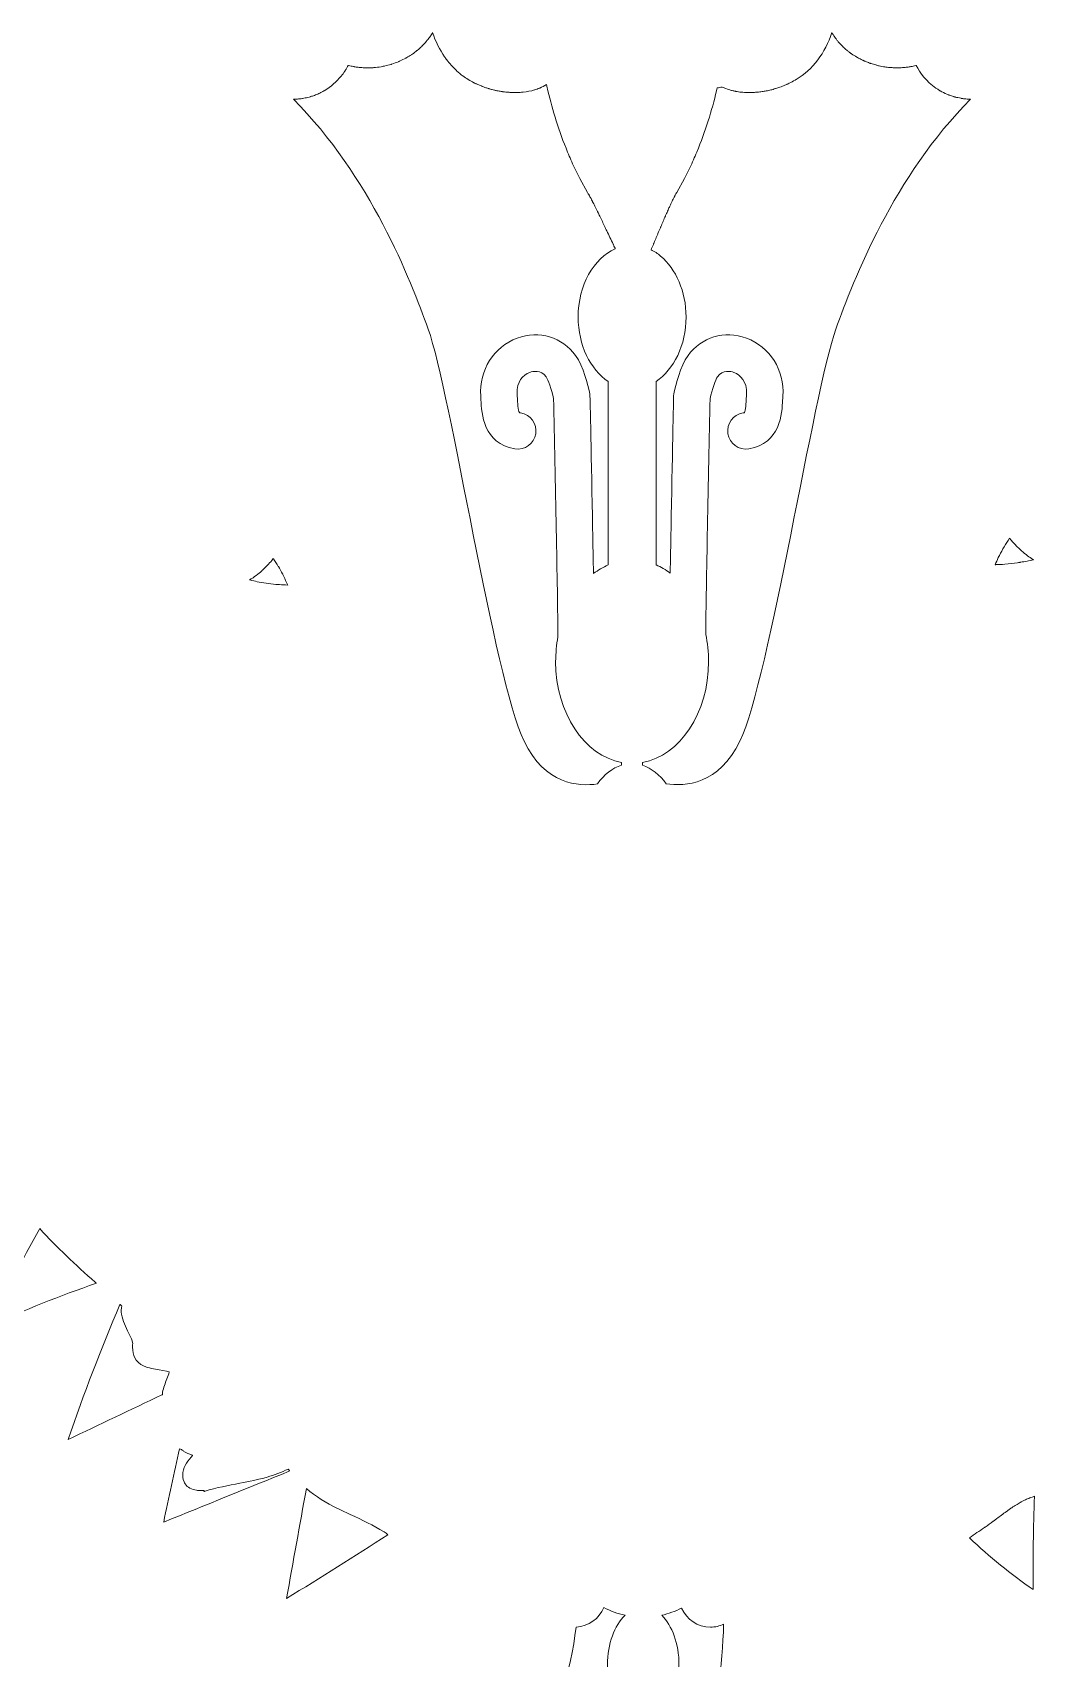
# Model space of a CAD drawing. Header units: millimetres. Extents: x -416 to 1516, y -417 to 43.
# Drawn here: x 890.6 to 958.4, y -198.3 to -88.3 of the extents above; entities that cross this region are included whole.
import ezdxf

# ---------------------------------------------------------------- set-up
doc = ezdxf.new("R2010")
doc.units = ezdxf.units.MM
doc.header["$MEASUREMENT"] = 0
doc.layers.add('Layer 2', color=7, linetype='Continuous')

msp = doc.modelspace()

# ---------------------------------------------------------------- linework, layer by layer
at = {"layer": 'Layer 2', "lineweight": 0}
for points, knots in [([(911.75, -90.87), (911.82, -90.75), (911.89, -90.64), (911.95, -90.53), (911.95, -90.53), (911.96, -90.53), (911.96, -90.53), (911.96, -90.53), (911.97, -90.53), (911.97, -90.53), (912.09, -90.56), (912.2, -90.58), (912.31, -90.61), (912.33, -90.61), (912.34, -90.61), (912.36, -90.61), (912.36, -90.62), (912.36, -90.62), (912.37, -90.62), (912.38, -90.62), (912.4, -90.62), (912.42, -90.62), (912.42, -90.62), (912.42, -90.62), (912.42, -90.63), (912.42, -90.63), (912.43, -90.63), (912.43, -90.63), (912.51, -90.64), (912.6, -90.65), (912.68, -90.66), (912.71, -90.67), (912.73, -90.67), (912.76, -90.67), (912.77, -90.67), (912.78, -90.67), (912.79, -90.67), (912.79, -90.67), (912.79, -90.67), (912.79, -90.67), (912.91, -90.69), (913.02, -90.69), (913.13, -90.7), (913.14, -90.7), (913.14, -90.7), (913.14, -90.7), (913.15, -90.7), (913.15, -90.7), (913.15, -90.7), (913.17, -90.7), (913.19, -90.7), (913.21, -90.7), (913.29, -90.7), (913.36, -90.7), (913.44, -90.69), (913.52, -90.69), (913.61, -90.69), (913.69, -90.68), (913.69, -90.68), (913.69, -90.68), (913.69, -90.68), (913.69, -90.68), (913.69, -90.68), (913.69, -90.68), (913.73, -90.68), (913.76, -90.67), (913.8, -90.67), (913.8, -90.67), (913.8, -90.67), (913.8, -90.67), (913.8, -90.67), (913.8, -90.67), (913.8, -90.67), (913.97, -90.65), (914.14, -90.63), (914.31, -90.59), (914.31, -90.59), (914.31, -90.59), (914.31, -90.59), (914.31, -90.59), (914.31, -90.59), (914.31, -90.59), (914.34, -90.59), (914.36, -90.58), (914.39, -90.58), (914.4, -90.57), (914.4, -90.57), (914.4, -90.57), (914.4, -90.57), (914.4, -90.57), (914.4, -90.57), (914.55, -90.54), (914.7, -90.5), (914.84, -90.46), (914.84, -90.46), (914.84, -90.46), (914.84, -90.46), (914.84, -90.46), (914.85, -90.46), (914.85, -90.46), (914.87, -90.45), (914.88, -90.45), (914.9, -90.44), (914.9, -90.44), (914.9, -90.44), (914.9, -90.44), (914.9, -90.44), (914.91, -90.44), (914.91, -90.44), (915.06, -90.39), (915.2, -90.34), (915.34, -90.28), (915.34, -90.28), (915.35, -90.28), (915.35, -90.27), (915.35, -90.27), (915.35, -90.27), (915.35, -90.27), (915.38, -90.26), (915.41, -90.25), (915.44, -90.24), (915.44, -90.23), (915.44, -90.23), (915.45, -90.23), (915.45, -90.23), (915.45, -90.23), (915.45, -90.23), (915.59, -90.17), (915.72, -90.11), (915.84, -90.04), (915.84, -90.04), (915.84, -90.04), (915.84, -90.04), (915.85, -90.04), (915.85, -90.04), (915.85, -90.03), (915.86, -90.03), (915.87, -90.02), (915.89, -90.01), (915.89, -90.01), (915.9, -90.01), (915.91, -90), (915.91, -90), (915.91, -90), (915.91, -90), (916.02, -89.94), (916.12, -89.87), (916.22, -89.81), (916.22, -89.81), (916.23, -89.81), (916.23, -89.81), (916.23, -89.8), (916.24, -89.8), (916.24, -89.8), (916.26, -89.79), (916.28, -89.77), (916.29, -89.76), (916.3, -89.76), (916.3, -89.76), (916.3, -89.76), (916.3, -89.76), (916.3, -89.76), (916.3, -89.76), (916.41, -89.68), (916.51, -89.61), (916.6, -89.53), (916.6, -89.53), (916.61, -89.53), (916.61, -89.53), (916.61, -89.53), (916.61, -89.52), (916.62, -89.52), (916.63, -89.51), (916.65, -89.49), (916.67, -89.48), (916.67, -89.48), (916.67, -89.47), (916.68, -89.47), (916.68, -89.47), (916.68, -89.47), (916.68, -89.47), (916.69, -89.46), (916.69, -89.46), (916.7, -89.45), (916.78, -89.38), (916.85, -89.32), (916.92, -89.25), (916.92, -89.25), (916.93, -89.24), (916.94, -89.23), (916.94, -89.23), (916.94, -89.23), (916.94, -89.23), (916.94, -89.23), (916.94, -89.23), (916.94, -89.23), (917.02, -89.15), (917.09, -89.08), (917.15, -89), (917.15, -89), (917.16, -89), (917.16, -89), (917.16, -88.99), (917.16, -88.99), (917.16, -88.99), (917.16, -88.99), (917.16, -88.99), (917.16, -88.99), (917.17, -88.98), (917.18, -88.97), (917.19, -88.96), (917.19, -88.96), (917.19, -88.96), (917.19, -88.96), (917.19, -88.96), (917.2, -88.95), (917.2, -88.95), (917.2, -88.94), (917.21, -88.94), (917.21, -88.93), (917.25, -88.88), (917.29, -88.83), (917.33, -88.79), (917.33, -88.78), (917.34, -88.78), (917.34, -88.77), (917.34, -88.77), (917.35, -88.77), (917.35, -88.76), (917.35, -88.76), (917.35, -88.76), (917.35, -88.76), (917.36, -88.75), (917.37, -88.74), (917.37, -88.73), (917.37, -88.73), (917.37, -88.73), (917.37, -88.73), (917.38, -88.73), (917.38, -88.73), (917.38, -88.73), (917.38, -88.73), (917.38, -88.73), (917.38, -88.73), (917.38, -88.72), (917.38, -88.72), (917.39, -88.71), (917.39, -88.71), (917.39, -88.71), (917.39, -88.71), (917.43, -88.66), (917.46, -88.61), (917.49, -88.57), (917.5, -88.55), (917.51, -88.54), (917.52, -88.52), (917.52, -88.52), (917.53, -88.52), (917.53, -88.52), (917.53, -88.51), (917.53, -88.51), (917.53, -88.51), (917.53, -88.51), (917.53, -88.51), (917.53, -88.51), (917.57, -88.46), (917.59, -88.42), (917.62, -88.37), (917.63, -88.35), (917.65, -88.33), (917.66, -88.31), (917.85, -88.91), (918.13, -89.46), (918.47, -89.96), (918.49, -89.99), (918.51, -90.02), (918.53, -90.05), (918.59, -90.12), (918.64, -90.2), (918.7, -90.27), (918.74, -90.32), (918.78, -90.36), (918.82, -90.41), (918.87, -90.47), (918.92, -90.53), (918.97, -90.59), (919.06, -90.68), (919.15, -90.77), (919.24, -90.86), (919.28, -90.9), (919.32, -90.93), (919.36, -90.97), (919.44, -91.03), (919.52, -91.1), (919.59, -91.16), (919.63, -91.19), (919.67, -91.22), (919.7, -91.24), (919.82, -91.33), (919.94, -91.41), (920.06, -91.48), (920.06, -91.49), (920.07, -91.49), (920.07, -91.49), (920.2, -91.56), (920.32, -91.63), (920.45, -91.7), (920.47, -91.7), (920.48, -91.71), (920.5, -91.72), (920.51, -91.72), (920.51, -91.73), (920.52, -91.73), (920.54, -91.74), (920.56, -91.75), (920.58, -91.76), (920.58, -91.76), (920.58, -91.76), (920.58, -91.76), (920.58, -91.76), (920.59, -91.76), (920.6, -91.77), (920.68, -91.8), (920.76, -91.84), (920.84, -91.87), (920.88, -91.89), (920.91, -91.91), (920.95, -91.92), (920.95, -91.92), (920.95, -91.92), (920.96, -91.92), (920.97, -91.93), (920.98, -91.93), (920.99, -91.94), (920.99, -91.94), (921, -91.94), (921.01, -91.94), (921.01, -91.94), (921.01, -91.94), (921.01, -91.94), (921.01, -91.94), (921.01, -91.95), (921.02, -91.95), (921.08, -91.97), (921.14, -91.99), (921.2, -92.02), (921.27, -92.04), (921.35, -92.07), (921.42, -92.09), (921.43, -92.09), (921.45, -92.1), (921.47, -92.1), (921.48, -92.11), (921.49, -92.11), (921.5, -92.11), (921.51, -92.11), (921.51, -92.11), (921.51, -92.12), (921.56, -92.13), (921.6, -92.14), (921.64, -92.15), (921.66, -92.16), (921.67, -92.16), (921.68, -92.16), (921.73, -92.18), (921.78, -92.19), (921.84, -92.2), (921.86, -92.21), (921.88, -92.21), (921.9, -92.22), (921.91, -92.22), (921.93, -92.22), (921.94, -92.22), (921.96, -92.23), (921.97, -92.23), (921.99, -92.24), (922.03, -92.24), (922.06, -92.25), (922.09, -92.26), (922.18, -92.27), (922.27, -92.29), (922.35, -92.3), (922.37, -92.3), (922.38, -92.3), (922.39, -92.31), (922.42, -92.31), (922.45, -92.31), (922.48, -92.32), (922.5, -92.32), (922.51, -92.32), (922.53, -92.32), (922.62, -92.34), (922.72, -92.34), (922.81, -92.35), (922.81, -92.35), (922.81, -92.35), (922.81, -92.35), (922.81, -92.35), (922.81, -92.35), (922.81, -92.35), (922.82, -92.35), (922.83, -92.35), (922.84, -92.35), (922.87, -92.35), (922.9, -92.36), (922.94, -92.36), (922.94, -92.36), (922.95, -92.36), (922.95, -92.36), (922.95, -92.36), (922.95, -92.36), (922.95, -92.36), (922.97, -92.36), (922.99, -92.36), (923.02, -92.36), (923.13, -92.36), (923.24, -92.37), (923.35, -92.36), (923.35, -92.36), (923.36, -92.36), (923.36, -92.36), (923.36, -92.36), (923.36, -92.36), (923.36, -92.36), (923.36, -92.36), (923.36, -92.36), (923.36, -92.36), (923.36, -92.36), (923.36, -92.36), (923.36, -92.36), (923.36, -92.36), (923.36, -92.36), (923.36, -92.36), (923.5, -92.36), (923.64, -92.35), (923.78, -92.34), (924.05, -92.31), (924.3, -92.26), (924.54, -92.19), (924.55, -92.19), (924.56, -92.18), (924.57, -92.18), (924.67, -92.15), (924.77, -92.11), (924.87, -92.07), (924.88, -92.07), (924.89, -92.07), (924.9, -92.06), (925.06, -91.99), (925.22, -91.92), (925.36, -91.83), (925.39, -91.97), (925.41, -92.1), (925.45, -92.24), (925.77, -93.58), (926.2, -94.98), (926.79, -96.39), (926.93, -96.75), (927.08, -97.1), (927.25, -97.45), (927.25, -97.45), (927.61, -98.18), (927.61, -98.18), (927.61, -98.18), (928.14, -99.13), (928.14, -99.13), (928.17, -99.18), (928.2, -99.23), (928.24, -99.29), (928.25, -99.31), (928.26, -99.33), (928.27, -99.34), (928.29, -99.39), (928.31, -99.43), (928.34, -99.47), (928.35, -99.5), (928.36, -99.52), (928.37, -99.54), (928.4, -99.59), (928.42, -99.63), (928.44, -99.68), (928.46, -99.7), (928.47, -99.73), (928.48, -99.75), (928.51, -99.8), (928.53, -99.85), (928.56, -99.9), (928.57, -99.93), (928.59, -99.95), (928.6, -99.98), (928.63, -100.03), (928.65, -100.09), (928.68, -100.14), (928.69, -100.17), (928.71, -100.19), (928.72, -100.22), (928.75, -100.28), (928.78, -100.34), (928.81, -100.41), (928.82, -100.43), (928.83, -100.45), (928.84, -100.47), (928.88, -100.55), (928.92, -100.64), (928.96, -100.72), (928.96, -100.73), (928.97, -100.73), (928.97, -100.73), (929.08, -100.96), (929.19, -101.2), (929.31, -101.45), (929.33, -101.48), (929.34, -101.52), (929.36, -101.56), (929.39, -101.61), (929.41, -101.67), (929.44, -101.72), (929.58, -102.02), (929.72, -102.33), (929.87, -102.63), (929.87, -102.64), (929.87, -102.64), (929.88, -102.65), (929.88, -102.65), (929.88, -102.66), (929.88, -102.66), (929.9, -102.69), (929.91, -102.72), (929.92, -102.75), (929.95, -102.8), (929.97, -102.85), (930, -102.9), (930, -102.91), (930, -102.92), (930.01, -102.93), (930.01, -102.93), (930.01, -102.93), (930.01, -102.93), (928.55, -103.57), (927.5, -105.39), (927.5, -107.55), (927.5, -109.45), (928.33, -111.1), (929.53, -111.9), (929.53, -111.9), (929.53, -124.31), (929.53, -124.31), (929.18, -124.46), (928.85, -124.66), (928.54, -124.9), (928.52, -123.98), (928.5, -122.96), (928.48, -121.84), (928.4, -117.35), (928.3, -112.87), (928.3, -112.87), (928.3, -112.87), (928.29, -112.75), (928.29, -112.75), (928.29, -112.75), (928.27, -112.63), (928.27, -112.63), (928.18, -112.22), (927.85, -110.85), (927.33, -110.15), (926.42, -108.9), (924.87, -108.44), (923.38, -108.98), (921.79, -109.56), (920.8, -111.13), (920.91, -112.9), (920.92, -112.98), (920.92, -113.06), (920.93, -113.15), (920.97, -114.04), (921.08, -116.12), (923.22, -116.46), (923.89, -116.57), (924.52, -116.11), (924.63, -115.44), (924.74, -114.77), (924.28, -114.14), (923.61, -114.03), (923.56, -114.02), (923.54, -114.02), (923.53, -114.01), (923.43, -113.87), (923.41, -113.32), (923.39, -113.02), (923.38, -112.92), (923.38, -112.83), (923.37, -112.73), (923.32, -111.92), (923.78, -111.46), (924.23, -111.29), (924.44, -111.22), (924.97, -111.09), (925.34, -111.6), (925.47, -111.78), (925.69, -112.44), (925.84, -113.05), (925.96, -118.4), (926.11, -125.93), (926.13, -129.18), (926.04, -129.72), (925.98, -130.27), (925.98, -130.85), (925.98, -134.33), (927.92, -137.21), (930.44, -137.67), (930.44, -137.67), (930.44, -137.85), (930.44, -137.85), (929.82, -138.04), (929.26, -138.49), (928.8, -139.12), (927.53, -139.31), (925.25, -139.17), (923.84, -136.22), (921.81, -131.96), (918.88, -112.61), (917.36, -108.36), (916.18, -105.05), (913.41, -97.96), (908.24, -92.82), (908.33, -92.82), (908.42, -92.82), (908.51, -92.81), (908.56, -92.8), (908.62, -92.8), (908.67, -92.79), (908.67, -92.79), (908.67, -92.79), (908.67, -92.79), (908.73, -92.79), (908.79, -92.78), (908.84, -92.77), (908.84, -92.77), (908.84, -92.77), (908.85, -92.77), (908.85, -92.77), (908.85, -92.77), (908.85, -92.77), (908.85, -92.77), (908.85, -92.77), (908.85, -92.77), (908.85, -92.77), (908.86, -92.76), (908.86, -92.76), (908.98, -92.74), (909.09, -92.72), (909.21, -92.7), (909.21, -92.7), (909.21, -92.7), (909.21, -92.7), (909.27, -92.68), (909.33, -92.66), (909.39, -92.65), (909.39, -92.65), (909.39, -92.65), (909.39, -92.65), (909.39, -92.65), (909.39, -92.65), (909.39, -92.65), (909.39, -92.65), (909.4, -92.65), (909.4, -92.64), (909.42, -92.64), (909.44, -92.63), (909.47, -92.62), (909.55, -92.59), (909.64, -92.57), (909.73, -92.53), (909.73, -92.53), (909.73, -92.53), (909.73, -92.53), (909.78, -92.51), (909.83, -92.49), (909.89, -92.47), (909.89, -92.47), (909.89, -92.47), (909.89, -92.47), (909.89, -92.47), (909.89, -92.47), (909.89, -92.47), (909.89, -92.47), (909.89, -92.47), (909.89, -92.47), (909.98, -92.43), (910.07, -92.38), (910.15, -92.34), (910.2, -92.31), (910.26, -92.29), (910.31, -92.26), (910.31, -92.26), (910.31, -92.26), (910.32, -92.25), (910.32, -92.25), (910.33, -92.25), (910.33, -92.25), (910.81, -91.96), (911.17, -91.62), (911.46, -91.27), (911.46, -91.27), (911.46, -91.27), (911.47, -91.26), (911.56, -91.15), (911.64, -91.03), (911.72, -90.91), (911.73, -90.9), (911.74, -90.88), (911.75, -90.87)], [0, 0, 0, 0, 1, 1, 1, 2, 2, 2, 3, 3, 3, 4, 4, 4, 5, 5, 5, 6, 6, 6, 7, 7, 7, 8, 8, 8, 9, 9, 9, 10, 10, 10, 11, 11, 11, 12, 12, 12, 13, 13, 13, 14, 14, 14, 15, 15, 15, 16, 16, 16, 17, 17, 17, 18, 18, 18, 19, 19, 19, 20, 20, 20, 21, 21, 21, 22, 22, 22, 23, 23, 23, 24, 24, 24, 25, 25, 25, 26, 26, 26, 27, 27, 27, 28, 28, 28, 29, 29, 29, 30, 30, 30, 31, 31, 31, 32, 32, 32, 33, 33, 33, 34, 34, 34, 35, 35, 35, 36, 36, 36, 37, 37, 37, 38, 38, 38, 39, 39, 39, 40, 40, 40, 41, 41, 41, 42, 42, 42, 43, 43, 43, 44, 44, 44, 45, 45, 45, 46, 46, 46, 47, 47, 47, 48, 48, 48, 49, 49, 49, 50, 50, 50, 51, 51, 51, 52, 52, 52, 53, 53, 53, 54, 54, 54, 55, 55, 55, 56, 56, 56, 57, 57, 57, 58, 58, 58, 59, 59, 59, 60, 60, 60, 61, 61, 61, 62, 62, 62, 63, 63, 63, 64, 64, 64, 65, 65, 65, 66, 66, 66, 67, 67, 67, 68, 68, 68, 69, 69, 69, 70, 70, 70, 71, 71, 71, 72, 72, 72, 73, 73, 73, 74, 74, 74, 75, 75, 75, 76, 76, 76, 77, 77, 77, 78, 78, 78, 79, 79, 79, 80, 80, 80, 81, 81, 81, 82, 82, 82, 83, 83, 83, 84, 84, 84, 85, 85, 85, 86, 86, 86, 87, 87, 87, 88, 88, 88, 89, 89, 89, 90, 90, 90, 91, 91, 91, 92, 92, 92, 93, 93, 93, 94, 94, 94, 95, 95, 95, 96, 96, 96, 97, 97, 97, 98, 98, 98, 99, 99, 99, 100, 100, 100, 101, 101, 101, 102, 102, 102, 103, 103, 103, 104, 104, 104, 105, 105, 105, 106, 106, 106, 107, 107, 107, 108, 108, 108, 109, 109, 109, 110, 110, 110, 111, 111, 111, 112, 112, 112, 113, 113, 113, 114, 114, 114, 115, 115, 115, 116, 116, 116, 117, 117, 117, 118, 118, 118, 119, 119, 119, 120, 120, 120, 121, 121, 121, 122, 122, 122, 123, 123, 123, 124, 124, 124, 125, 125, 125, 126, 126, 126, 127, 127, 127, 128, 128, 128, 129, 129, 129, 130, 130, 130, 131, 131, 131, 132, 132, 132, 133, 133, 133, 134, 134, 134, 135, 135, 135, 136, 136, 136, 137, 137, 137, 138, 138, 138, 139, 139, 139, 140, 140, 140, 141, 141, 141, 142, 142, 142, 143, 143, 143, 144, 144, 144, 145, 145, 145, 146, 146, 146, 147, 147, 147, 148, 148, 148, 149, 149, 149, 150, 150, 150, 151, 151, 151, 152, 152, 152, 153, 153, 153, 154, 154, 154, 155, 155, 155, 156, 156, 156, 157, 157, 157, 158, 158, 158, 159, 159, 159, 160, 160, 160, 161, 161, 161, 162, 162, 162, 163, 163, 163, 164, 164, 164, 165, 165, 165, 166, 166, 166, 167, 167, 167, 168, 168, 168, 169, 169, 169, 170, 170, 170, 171, 171, 171, 172, 172, 172, 173, 173, 173, 174, 174, 174, 175, 175, 175, 176, 176, 176, 177, 177, 177, 178, 178, 178, 179, 179, 179, 180, 180, 180, 181, 181, 181, 182, 182, 182, 183, 183, 183, 184, 184, 184, 185, 185, 185, 186, 186, 186, 187, 187, 187, 188, 188, 188, 189, 189, 189, 190, 190, 190, 191, 191, 191, 192, 192, 192, 193, 193, 193, 194, 194, 194, 195, 195, 195, 196, 196, 196, 197, 197, 197, 198, 198, 198, 199, 199, 199, 200, 200, 200, 201, 201, 201, 202, 202, 202, 203, 203, 203, 204, 204, 204, 205, 205, 205, 206, 206, 206, 207, 207, 207, 208, 208, 208, 209, 209, 209, 210, 210, 210, 211, 211, 211, 212, 212, 212, 213, 213, 213, 214, 214, 214, 215, 215, 215, 216, 216, 216, 217, 217, 217, 218, 218, 218, 219, 219, 219, 220, 220, 220, 221, 221, 221, 222, 222, 222, 223, 223, 223, 224, 224, 224, 225, 225, 225, 226, 226, 226, 227, 227, 227, 228, 228, 228, 229, 229, 229, 230, 230, 230, 231, 231, 231, 232, 232, 232, 233, 233, 233, 234, 234, 234, 235, 235, 235, 236, 236, 236, 237, 237, 237, 237]), ([(937.41, -92.06), (937.46, -92.08), (937.52, -92.11), (937.59, -92.13), (937.64, -92.15), (937.69, -92.17), (937.75, -92.18), (937.82, -92.21), (937.9, -92.23), (937.98, -92.25), (938.01, -92.25), (938.04, -92.26), (938.07, -92.27), (938.08, -92.27), (938.1, -92.27), (938.11, -92.28), (938.11, -92.28), (938.12, -92.28), (938.12, -92.28), (938.13, -92.28), (938.13, -92.28), (938.14, -92.28), (938.15, -92.28), (938.16, -92.29), (938.18, -92.29), (938.29, -92.31), (938.4, -92.33), (938.52, -92.34), (938.52, -92.34), (938.53, -92.34), (938.53, -92.34), (938.67, -92.35), (938.81, -92.36), (938.95, -92.36), (938.95, -92.36), (938.95, -92.36), (938.95, -92.36), (938.95, -92.36), (938.95, -92.36), (938.95, -92.36), (938.95, -92.36), (938.95, -92.36), (938.95, -92.36), (939.09, -92.37), (939.22, -92.37), (939.36, -92.36), (939.36, -92.36), (939.36, -92.36), (939.36, -92.36), (939.36, -92.36), (939.36, -92.36), (939.36, -92.36), (939.4, -92.36), (939.44, -92.35), (939.49, -92.35), (939.49, -92.35), (939.49, -92.35), (939.49, -92.35), (939.49, -92.35), (939.5, -92.35), (939.5, -92.35), (939.59, -92.34), (939.68, -92.34), (939.78, -92.32), (939.78, -92.32), (939.78, -92.32), (939.78, -92.32), (939.78, -92.32), (939.78, -92.32), (939.78, -92.32), (939.84, -92.32), (939.89, -92.31), (939.94, -92.3), (939.94, -92.3), (939.94, -92.3), (939.95, -92.3), (939.95, -92.3), (939.95, -92.3), (939.95, -92.3), (940.04, -92.29), (940.13, -92.27), (940.22, -92.26), (940.22, -92.26), (940.22, -92.26), (940.22, -92.26), (940.22, -92.26), (940.22, -92.26), (940.22, -92.26), (940.28, -92.25), (940.34, -92.23), (940.39, -92.22), (940.4, -92.22), (940.4, -92.22), (940.4, -92.22), (940.4, -92.22), (940.4, -92.22), (940.4, -92.22), (940.49, -92.2), (940.58, -92.18), (940.67, -92.15), (940.67, -92.15), (940.67, -92.15), (940.68, -92.15), (940.68, -92.15), (940.68, -92.15), (940.68, -92.15), (940.74, -92.13), (940.79, -92.12), (940.85, -92.1), (940.85, -92.1), (940.85, -92.1), (940.85, -92.1), (940.85, -92.1), (940.86, -92.1), (940.86, -92.1), (940.95, -92.07), (941.04, -92.04), (941.13, -92.01), (941.14, -92), (941.14, -92), (941.15, -92), (941.15, -92), (941.15, -92), (941.15, -92), (941.2, -91.98), (941.26, -91.96), (941.31, -91.94), (941.31, -91.94), (941.31, -91.94), (941.31, -91.94), (941.32, -91.94), (941.32, -91.94), (941.32, -91.94), (941.42, -91.9), (941.52, -91.85), (941.62, -91.81), (941.62, -91.81), (941.63, -91.8), (941.64, -91.8), (941.64, -91.8), (941.65, -91.8), (941.65, -91.79), (941.69, -91.77), (941.73, -91.76), (941.78, -91.74), (941.78, -91.74), (941.78, -91.74), (941.78, -91.74), (941.78, -91.74), (941.78, -91.73), (941.78, -91.73), (941.91, -91.67), (942.04, -91.6), (942.17, -91.53), (942.19, -91.51), (942.22, -91.5), (942.25, -91.48), (943.35, -90.82), (944.22, -89.68), (944.65, -88.31), (944.65, -88.31), (944.65, -88.31), (944.65, -88.31), (944.69, -88.37), (944.72, -88.43), (944.77, -88.49), (944.78, -88.52), (944.8, -88.54), (944.81, -88.56), (944.84, -88.61), (944.87, -88.65), (944.91, -88.69), (944.93, -88.72), (944.95, -88.75), (944.97, -88.78), (945.01, -88.83), (945.05, -88.88), (945.09, -88.93), (945.17, -89.02), (945.26, -89.12), (945.37, -89.23), (945.37, -89.24), (945.39, -89.25), (945.4, -89.26), (945.41, -89.27), (945.42, -89.28), (945.43, -89.29), (945.5, -89.36), (945.57, -89.43), (945.66, -89.5), (945.7, -89.53), (945.75, -89.57), (945.8, -89.6), (945.82, -89.62), (945.84, -89.63), (945.86, -89.65), (945.87, -89.66), (945.88, -89.67), (945.89, -89.68), (945.91, -89.69), (945.93, -89.7), (945.95, -89.72), (945.96, -89.72), (945.96, -89.73), (945.97, -89.73), (945.98, -89.74), (945.99, -89.75), (946, -89.76), (946.06, -89.79), (946.11, -89.83), (946.17, -89.86), (946.17, -89.86), (946.17, -89.86), (946.17, -89.86), (946.22, -89.89), (946.27, -89.93), (946.33, -89.96), (946.34, -89.97), (946.35, -89.97), (946.36, -89.98), (946.37, -89.98), (946.38, -89.99), (946.4, -90), (946.44, -90.02), (946.48, -90.04), (946.52, -90.06), (946.52, -90.06), (946.52, -90.06), (946.52, -90.06), (946.59, -90.1), (946.67, -90.14), (946.75, -90.18), (946.77, -90.19), (946.78, -90.19), (946.8, -90.2), (946.81, -90.21), (946.82, -90.21), (946.84, -90.22), (946.86, -90.23), (946.89, -90.24), (946.92, -90.25), (946.92, -90.25), (946.92, -90.25), (946.92, -90.25), (947.02, -90.29), (947.11, -90.33), (947.21, -90.37), (947.24, -90.38), (947.26, -90.39), (947.28, -90.39), (947.29, -90.4), (947.31, -90.4), (947.32, -90.41), (947.42, -90.44), (947.52, -90.47), (947.63, -90.5), (947.63, -90.5), (947.63, -90.5), (947.63, -90.5), (947.66, -90.51), (947.68, -90.52), (947.71, -90.52), (947.74, -90.53), (947.78, -90.54), (947.81, -90.55), (947.82, -90.55), (947.83, -90.55), (947.84, -90.56), (947.85, -90.56), (947.86, -90.56), (947.86, -90.56), (947.86, -90.56), (947.86, -90.56), (947.86, -90.56), (947.99, -90.59), (948.11, -90.61), (948.23, -90.63), (948.29, -90.64), (948.34, -90.65), (948.39, -90.65), (948.39, -90.65), (948.39, -90.65), (948.39, -90.65), (948.51, -90.67), (948.62, -90.68), (948.74, -90.68), (948.78, -90.69), (948.82, -90.69), (948.87, -90.69), (948.96, -90.7), (949.06, -90.7), (949.17, -90.7), (949.17, -90.7), (949.17, -90.7), (949.17, -90.7), (949.17, -90.7), (949.17, -90.7), (949.17, -90.7), (949.17, -90.7), (949.17, -90.7), (949.17, -90.7), (949.17, -90.7), (949.17, -90.7), (949.17, -90.7), (949.17, -90.7), (949.17, -90.7), (949.17, -90.7), (949.29, -90.69), (949.4, -90.69), (949.52, -90.67), (949.52, -90.67), (949.52, -90.67), (949.52, -90.67), (949.52, -90.67), (949.52, -90.67), (949.52, -90.67), (949.55, -90.67), (949.59, -90.67), (949.62, -90.66), (949.62, -90.66), (949.62, -90.66), (949.62, -90.66), (949.62, -90.66), (949.62, -90.66), (949.62, -90.66), (949.71, -90.65), (949.8, -90.64), (949.88, -90.63), (949.89, -90.63), (949.89, -90.63), (949.89, -90.62), (949.89, -90.62), (949.89, -90.62), (949.89, -90.62), (949.93, -90.62), (949.96, -90.61), (949.99, -90.61), (949.99, -90.61), (949.99, -90.61), (949.99, -90.61), (950, -90.61), (950, -90.61), (950, -90.61), (950.11, -90.59), (950.22, -90.56), (950.34, -90.53), (950.34, -90.53), (950.34, -90.53), (950.34, -90.53), (950.35, -90.53), (950.35, -90.53), (950.36, -90.53), (950.63, -91.05), (951.04, -91.61), (951.69, -92.06), (951.71, -92.08), (951.74, -92.09), (951.77, -92.11), (951.83, -92.16), (951.9, -92.2), (951.97, -92.25), (951.98, -92.25), (951.98, -92.25), (951.98, -92.25), (952.12, -92.34), (952.27, -92.41), (952.43, -92.48), (952.46, -92.49), (952.49, -92.5), (952.52, -92.51), (952.52, -92.51), (952.52, -92.51), (952.52, -92.51), (952.54, -92.52), (952.55, -92.52), (952.57, -92.53), (952.58, -92.53), (952.6, -92.54), (952.62, -92.55), (952.66, -92.56), (952.7, -92.57), (952.74, -92.59), (952.79, -92.61), (952.84, -92.63), (952.89, -92.64), (952.9, -92.64), (952.9, -92.64), (952.9, -92.64), (952.91, -92.65), (952.92, -92.65), (952.92, -92.65), (952.92, -92.65), (952.92, -92.65), (952.92, -92.65), (952.94, -92.65), (952.95, -92.66), (952.96, -92.66), (952.97, -92.66), (952.99, -92.67), (953, -92.67), (953, -92.67), (953, -92.67), (953, -92.67), (953.03, -92.68), (953.06, -92.69), (953.09, -92.69), (953.12, -92.7), (953.15, -92.7), (953.18, -92.71), (953.25, -92.73), (953.32, -92.74), (953.39, -92.75), (953.4, -92.75), (953.4, -92.76), (953.41, -92.76), (953.42, -92.76), (953.43, -92.76), (953.45, -92.76), (953.47, -92.77), (953.49, -92.77), (953.51, -92.77), (953.51, -92.77), (953.51, -92.77), (953.51, -92.77), (953.55, -92.78), (953.59, -92.79), (953.63, -92.79), (953.69, -92.8), (953.74, -92.8), (953.8, -92.81), (953.8, -92.81), (953.8, -92.81), (953.8, -92.81), (953.8, -92.81), (953.8, -92.81), (953.8, -92.81), (953.88, -92.82), (953.96, -92.82), (954.04, -92.82), (948.88, -97.96), (946.11, -105.05), (944.93, -108.36), (943.41, -112.61), (940.47, -131.96), (938.44, -136.22), (937.03, -139.19), (934.72, -139.31), (933.46, -139.11), (933.01, -138.5), (932.46, -138.06), (931.86, -137.86), (931.86, -137.86), (931.86, -137.67), (931.86, -137.67), (934.38, -137.21), (936.32, -134.33), (936.32, -130.85), (936.32, -130.21), (936.25, -129.59), (936.13, -129.01), (936.16, -125.67), (936.31, -118.31), (936.42, -113.05), (936.56, -112.45), (936.79, -111.78), (936.92, -111.6), (937.29, -111.09), (937.82, -111.22), (938.03, -111.29), (938.48, -111.46), (938.94, -111.92), (938.89, -112.73), (938.88, -112.83), (938.88, -112.92), (938.87, -113.02), (938.85, -113.32), (938.83, -113.89), (938.74, -114.01), (938.74, -114.01), (938.72, -114.02), (938.65, -114.03), (937.98, -114.14), (937.52, -114.77), (937.63, -115.44), (937.74, -116.11), (938.37, -116.57), (939.04, -116.46), (941.18, -116.12), (941.29, -114.04), (941.33, -113.15), (941.34, -113.06), (941.34, -112.98), (941.35, -112.9), (941.46, -111.13), (940.47, -109.56), (938.88, -108.98), (937.39, -108.44), (935.84, -108.9), (934.93, -110.15), (934.41, -110.85), (934.08, -112.22), (933.99, -112.63), (933.99, -112.63), (933.97, -112.75), (933.97, -112.75), (933.97, -112.75), (933.96, -112.87), (933.96, -112.87), (933.96, -112.87), (933.86, -117.35), (933.78, -121.84), (933.76, -122.95), (933.74, -123.96), (933.72, -124.87), (933.42, -124.64), (933.1, -124.45), (932.77, -124.31), (932.77, -124.31), (932.77, -111.9), (932.77, -111.9), (933.97, -111.1), (934.8, -109.45), (934.8, -107.55), (934.8, -105.81), (934.11, -104.29), (933.08, -103.43), (932.88, -103.26), (932.66, -103.11), (932.43, -103), (932.48, -102.88), (932.54, -102.76), (932.59, -102.64), (932.6, -102.61), (932.61, -102.59), (932.61, -102.57), (932.63, -102.53), (932.65, -102.49), (932.67, -102.44), (932.72, -102.32), (932.77, -102.2), (932.82, -102.07), (932.85, -102.01), (932.88, -101.95), (932.9, -101.89), (932.95, -101.76), (933.01, -101.63), (933.06, -101.51), (933.07, -101.49), (933.08, -101.47), (933.09, -101.45), (933.14, -101.33), (933.19, -101.21), (933.24, -101.09), (933.24, -101.08), (933.25, -101.07), (933.25, -101.06), (933.3, -100.95), (933.35, -100.83), (933.4, -100.72), (933.41, -100.69), (933.42, -100.66), (933.44, -100.63), (933.49, -100.52), (933.53, -100.41), (933.58, -100.31), (933.58, -100.31), (933.58, -100.3), (933.58, -100.3), (933.62, -100.21), (933.66, -100.13), (933.7, -100.04), (933.71, -100.02), (933.72, -99.99), (933.74, -99.97), (933.76, -99.91), (933.79, -99.86), (933.81, -99.8), (933.83, -99.77), (933.84, -99.74), (933.86, -99.71), (933.88, -99.67), (933.9, -99.62), (933.92, -99.58), (933.94, -99.55), (933.95, -99.52), (933.97, -99.49), (933.99, -99.45), (934.01, -99.41), (934.03, -99.38), (934.04, -99.35), (934.06, -99.32), (934.07, -99.3), (934.1, -99.25), (934.13, -99.2), (934.15, -99.15), (934.16, -99.15), (934.16, -99.14), (934.17, -99.13), (934.17, -99.13), (934.7, -98.18), (934.7, -98.18), (934.7, -98.18), (935.06, -97.45), (935.06, -97.45), (935.22, -97.1), (935.38, -96.75), (935.52, -96.39), (936.11, -94.98), (936.54, -93.58), (936.86, -92.24), (936.88, -92.17), (936.89, -92.11), (936.9, -92.05), (937.02, -92.03), (937.13, -92.01), (937.24, -91.99), (937.24, -91.99), (937.24, -91.99), (937.24, -91.99), (937.3, -92.02), (937.35, -92.04), (937.41, -92.06)], [0, 0, 0, 0, 1, 1, 1, 2, 2, 2, 3, 3, 3, 4, 4, 4, 5, 5, 5, 6, 6, 6, 7, 7, 7, 8, 8, 8, 9, 9, 9, 10, 10, 10, 11, 11, 11, 12, 12, 12, 13, 13, 13, 14, 14, 14, 15, 15, 15, 16, 16, 16, 17, 17, 17, 18, 18, 18, 19, 19, 19, 20, 20, 20, 21, 21, 21, 22, 22, 22, 23, 23, 23, 24, 24, 24, 25, 25, 25, 26, 26, 26, 27, 27, 27, 28, 28, 28, 29, 29, 29, 30, 30, 30, 31, 31, 31, 32, 32, 32, 33, 33, 33, 34, 34, 34, 35, 35, 35, 36, 36, 36, 37, 37, 37, 38, 38, 38, 39, 39, 39, 40, 40, 40, 41, 41, 41, 42, 42, 42, 43, 43, 43, 44, 44, 44, 45, 45, 45, 46, 46, 46, 47, 47, 47, 48, 48, 48, 49, 49, 49, 50, 50, 50, 51, 51, 51, 52, 52, 52, 53, 53, 53, 54, 54, 54, 55, 55, 55, 56, 56, 56, 57, 57, 57, 58, 58, 58, 59, 59, 59, 60, 60, 60, 61, 61, 61, 62, 62, 62, 63, 63, 63, 64, 64, 64, 65, 65, 65, 66, 66, 66, 67, 67, 67, 68, 68, 68, 69, 69, 69, 70, 70, 70, 71, 71, 71, 72, 72, 72, 73, 73, 73, 74, 74, 74, 75, 75, 75, 76, 76, 76, 77, 77, 77, 78, 78, 78, 79, 79, 79, 80, 80, 80, 81, 81, 81, 82, 82, 82, 83, 83, 83, 84, 84, 84, 85, 85, 85, 86, 86, 86, 87, 87, 87, 88, 88, 88, 89, 89, 89, 90, 90, 90, 91, 91, 91, 92, 92, 92, 93, 93, 93, 94, 94, 94, 95, 95, 95, 96, 96, 96, 97, 97, 97, 98, 98, 98, 99, 99, 99, 100, 100, 100, 101, 101, 101, 102, 102, 102, 103, 103, 103, 104, 104, 104, 105, 105, 105, 106, 106, 106, 107, 107, 107, 108, 108, 108, 109, 109, 109, 110, 110, 110, 111, 111, 111, 112, 112, 112, 113, 113, 113, 114, 114, 114, 115, 115, 115, 116, 116, 116, 117, 117, 117, 118, 118, 118, 119, 119, 119, 120, 120, 120, 121, 121, 121, 122, 122, 122, 123, 123, 123, 124, 124, 124, 125, 125, 125, 126, 126, 126, 127, 127, 127, 128, 128, 128, 129, 129, 129, 130, 130, 130, 131, 131, 131, 132, 132, 132, 133, 133, 133, 134, 134, 134, 135, 135, 135, 136, 136, 136, 137, 137, 137, 138, 138, 138, 139, 139, 139, 140, 140, 140, 141, 141, 141, 142, 142, 142, 143, 143, 143, 144, 144, 144, 145, 145, 145, 146, 146, 146, 147, 147, 147, 148, 148, 148, 149, 149, 149, 150, 150, 150, 151, 151, 151, 152, 152, 152, 153, 153, 153, 154, 154, 154, 155, 155, 155, 156, 156, 156, 157, 157, 157, 158, 158, 158, 159, 159, 159, 160, 160, 160, 161, 161, 161, 162, 162, 162, 163, 163, 163, 164, 164, 164, 165, 165, 165, 166, 166, 166, 167, 167, 167, 168, 168, 168, 169, 169, 169, 170, 170, 170, 171, 171, 171, 172, 172, 172, 173, 173, 173, 174, 174, 174, 175, 175, 175, 176, 176, 176, 177, 177, 177, 178, 178, 178, 179, 179, 179, 180, 180, 180, 181, 181, 181, 182, 182, 182, 183, 183, 183, 184, 184, 184, 185, 185, 185, 186, 186, 186, 187, 187, 187, 188, 188, 188, 189, 189, 189, 190, 190, 190, 191, 191, 191, 192, 192, 192, 193, 193, 193, 194, 194, 194, 195, 195, 195, 196, 196, 196, 197, 197, 197, 198, 198, 198, 199, 199, 199, 200, 200, 200, 201, 201, 201, 202, 202, 202, 203, 203, 203, 204, 204, 204, 205, 205, 205, 206, 206, 206, 207, 207, 207, 207]), ([(958.29, -123.96), (958, -124.03), (957.72, -124.08), (957.43, -124.13), (957.41, -124.13), (957.39, -124.13), (957.36, -124.14), (957.31, -124.15), (957.27, -124.15), (957.22, -124.16), (956.93, -124.2), (956.65, -124.24), (956.36, -124.26), (956.15, -124.28), (955.94, -124.29), (955.74, -124.29), (955.72, -124.29), (955.71, -124.3), (955.7, -124.3), (955.77, -124.13), (955.84, -123.98), (955.91, -123.82), (956.01, -123.62), (956.12, -123.42), (956.23, -123.23), (956.26, -123.18), (956.29, -123.13), (956.32, -123.08), (956.43, -122.89), (956.55, -122.7), (956.68, -122.51), (956.68, -122.51), (956.68, -122.51), (956.68, -122.51), (956.81, -122.68), (956.95, -122.83), (957.09, -122.98), (957.1, -122.99), (957.1, -122.99), (957.11, -123), (957.35, -123.25), (957.61, -123.48), (957.9, -123.69), (958.01, -123.78), (958.13, -123.86), (958.25, -123.94), (958.26, -123.94), (958.27, -123.95), (958.29, -123.96)], [0, 0, 0, 0, 1, 1, 1, 2, 2, 2, 3, 3, 3, 4, 4, 4, 5, 5, 5, 6, 6, 6, 7, 7, 7, 8, 8, 8, 9, 9, 9, 10, 10, 10, 11, 11, 11, 12, 12, 12, 13, 13, 13, 14, 14, 14, 15, 15, 15, 16, 16, 16, 16]), ([(905.28, -125.33), (905.44, -125.23), (905.59, -125.13), (905.73, -125.02), (905.86, -124.92), (905.99, -124.82), (906.11, -124.71), (906.11, -124.71), (906.11, -124.71), (906.11, -124.71), (906.11, -124.7), (906.11, -124.7), (906.11, -124.7), (906.14, -124.68), (906.16, -124.66), (906.19, -124.63), (906.19, -124.63), (906.19, -124.63), (906.19, -124.63), (906.19, -124.63), (906.2, -124.63), (906.2, -124.62), (906.29, -124.54), (906.38, -124.45), (906.47, -124.36), (906.47, -124.35), (906.47, -124.35), (906.48, -124.35), (906.48, -124.35), (906.48, -124.35), (906.48, -124.35), (906.5, -124.32), (906.53, -124.3), (906.55, -124.27), (906.55, -124.27), (906.55, -124.27), (906.55, -124.27), (906.55, -124.27), (906.55, -124.27), (906.55, -124.27), (906.55, -124.27), (906.56, -124.27), (906.56, -124.27), (906.66, -124.15), (906.76, -124.04), (906.85, -123.91), (906.86, -123.9), (906.87, -123.89), (906.88, -123.88), (906.88, -123.89), (906.88, -123.89), (906.89, -123.89), (907, -124.06), (907.11, -124.23), (907.22, -124.41), (907.22, -124.41), (907.22, -124.41), (907.23, -124.42), (907.33, -124.58), (907.42, -124.75), (907.51, -124.92), (907.52, -124.93), (907.52, -124.94), (907.53, -124.95), (907.62, -125.13), (907.7, -125.31), (907.78, -125.49), (907.81, -125.55), (907.84, -125.61), (907.86, -125.67), (907.67, -125.66), (907.49, -125.65), (907.3, -125.64), (907.27, -125.64), (907.24, -125.64), (907.21, -125.64), (906.78, -125.6), (906.35, -125.55), (905.92, -125.47), (905.76, -125.44), (905.6, -125.4), (905.44, -125.37), (905.39, -125.35), (905.33, -125.35), (905.28, -125.33)], [0, 0, 0, 0, 1, 1, 1, 2, 2, 2, 3, 3, 3, 4, 4, 4, 5, 5, 5, 6, 6, 6, 7, 7, 7, 8, 8, 8, 9, 9, 9, 10, 10, 10, 11, 11, 11, 12, 12, 12, 13, 13, 13, 14, 14, 14, 15, 15, 15, 16, 16, 16, 17, 17, 17, 18, 18, 18, 19, 19, 19, 20, 20, 20, 21, 21, 21, 22, 22, 22, 23, 23, 23, 24, 24, 24, 25, 25, 25, 26, 26, 26, 27, 27, 27, 28, 28, 28, 28]), ([(891.09, -169.19), (892.24, -170.47), (893.51, -171.65), (894.84, -172.82), (894.87, -172.85), (894.9, -172.87), (894.92, -172.89), (892.47, -173.74), (890.06, -174.7), (887.7, -175.77), (888.76, -173.54), (889.89, -171.35), (891.09, -169.19)], [0, 0, 0, 0, 1, 1, 1, 2, 2, 2, 3, 3, 3, 4, 4, 4, 4]), ([(896.51, -174.32), (896.51, -174.32), (896.51, -174.32), (896.51, -174.32), (896.53, -174.33), (896.54, -174.34), (896.56, -174.35), (896.59, -174.38), (896.62, -174.4), (896.64, -174.42), (896.61, -174.61), (896.58, -174.8), (896.62, -174.99), (896.7, -175.44), (896.9, -175.85), (897.09, -176.25), (897.18, -176.44), (897.27, -176.59), (897.34, -176.79), (897.4, -176.99), (897.36, -176.93), (897.37, -177.21), (897.37, -177.75), (897.5, -178.2), (898.16, -178.51), (898.21, -178.53), (898.36, -178.58), (898.52, -178.62), (898.69, -178.66), (898.88, -178.7), (899.02, -178.72), (899.13, -178.73), (899.67, -178.85), (899.85, -178.89), (899.81, -179.06), (899.75, -179.2), (899.68, -179.36), (899.57, -179.65), (899.47, -179.95), (899.39, -180.26), (899.39, -180.28), (899.38, -180.3), (899.38, -180.32), (899.38, -180.32), (899.38, -180.43), (899.38, -180.43), (899.37, -180.44), (899.36, -180.44), (899.35, -180.44), (897.24, -181.45), (895.12, -182.45), (893.01, -183.46), (894.07, -180.37), (895.24, -177.32), (896.51, -174.32)], [0, 0, 0, 0, 1, 1, 1, 2, 2, 2, 3, 3, 3, 4, 4, 4, 5, 5, 5, 6, 6, 6, 7, 7, 7, 8, 8, 8, 9, 9, 9, 10, 10, 10, 11, 11, 11, 12, 12, 12, 13, 13, 13, 14, 14, 14, 15, 15, 15, 16, 16, 16, 17, 17, 17, 18, 18, 18, 18]), ([(900.85, -186.32), (900.87, -186.37), (900.9, -186.41), (900.92, -186.45), (901.1, -186.73), (901.36, -186.82), (901.69, -186.89), (901.74, -186.9), (901.79, -186.9), (901.84, -186.9), (901.86, -186.9), (901.89, -186.91), (901.91, -186.91), (901.92, -186.91), (901.93, -186.91), (901.95, -186.91), (901.97, -186.91), (901.99, -186.91), (902.02, -186.91), (902.08, -186.91), (902.15, -186.91), (902.21, -186.91), (902.21, -186.91), (902.21, -186.91), (902.21, -186.91), (902.21, -186.91), (902.21, -186.91), (902.21, -186.91), (902.2, -186.94), (902.2, -186.96), (902.19, -186.98), (902.19, -186.98), (902.19, -186.98), (902.19, -186.98), (902.19, -186.98), (902.19, -186.98), (902.19, -186.98), (902.19, -186.98), (902.19, -186.98), (902.19, -186.98), (902.19, -186.98), (902.19, -186.98), (902.19, -186.98), (902.19, -186.98), (902.19, -186.98), (902.19, -186.98), (902.19, -186.98), (902.19, -186.98), (902.19, -186.98), (902.19, -186.98), (902.19, -186.98), (902.19, -186.98), (902.19, -186.98), (902.19, -186.98), (902.19, -186.98), (902.22, -186.97), (902.25, -186.96), (902.27, -186.95), (903.03, -186.7), (903.85, -186.58), (904.63, -186.42), (905.25, -186.29), (905.87, -186.16), (906.48, -186.01), (906.96, -185.85), (907.43, -185.67), (907.89, -185.47), (907.91, -185.5), (907.94, -185.53), (907.97, -185.56), (907.96, -185.58), (907.96, -185.59), (907.96, -185.6), (905.13, -186.75), (902.3, -187.9), (899.47, -189.05), (899.83, -187.39), (900.18, -185.74), (900.54, -184.08), (900.58, -184.1), (900.62, -184.12), (900.67, -184.14), (900.74, -184.18), (900.79, -184.22), (900.84, -184.27), (901.02, -184.37), (901.2, -184.45), (901.39, -184.51), (901.4, -184.52), (901.43, -184.52), (901.43, -184.53), (901.29, -184.69), (901.12, -184.87), (901.01, -185.06), (900.77, -185.44), (900.67, -185.92), (900.85, -186.32)], [0, 0, 0, 0, 1, 1, 1, 2, 2, 2, 3, 3, 3, 4, 4, 4, 5, 5, 5, 6, 6, 6, 7, 7, 7, 8, 8, 8, 9, 9, 9, 10, 10, 10, 11, 11, 11, 12, 12, 12, 13, 13, 13, 14, 14, 14, 15, 15, 15, 16, 16, 16, 17, 17, 17, 18, 18, 18, 19, 19, 19, 20, 20, 20, 21, 21, 21, 22, 22, 22, 23, 23, 23, 24, 24, 24, 25, 25, 25, 26, 26, 26, 27, 27, 27, 28, 28, 28, 29, 29, 29, 30, 30, 30, 31, 31, 31, 32, 32, 32, 32]), ([(907.78, -194.21), (908.23, -191.73), (908.67, -189.25), (909.12, -186.78), (909.76, -187.32), (910.47, -187.75), (911.23, -188.13), (911.27, -188.15), (911.3, -188.16), (911.33, -188.18), (911.58, -188.3), (911.83, -188.42), (912.09, -188.54), (912.91, -188.91), (913.63, -189.24), (914.38, -189.71), (914.47, -189.77), (914.55, -189.83), (914.63, -189.9), (912.38, -191.38), (910.08, -192.79), (907.78, -194.21)], [0, 0, 0, 0, 1, 1, 1, 2, 2, 2, 3, 3, 3, 4, 4, 4, 5, 5, 5, 6, 6, 6, 7, 7, 7, 7]), ([(958.28, -193.61), (956.75, -192.56), (955.31, -191.39), (953.97, -190.12), (954.3, -189.87), (954.64, -189.64), (954.98, -189.41), (954.98, -189.41), (954.99, -189.41), (954.99, -189.41), (955, -189.4), (955.01, -189.39), (955.02, -189.39), (955.02, -189.39), (955.02, -189.39), (955.02, -189.39), (955.02, -189.38), (955.02, -189.38), (955.02, -189.38), (955.21, -189.26), (955.39, -189.13), (955.57, -188.99), (955.57, -188.99), (955.58, -188.99), (955.58, -188.99), (955.6, -188.97), (955.63, -188.95), (955.66, -188.93), (955.71, -188.89), (955.76, -188.85), (955.81, -188.81), (955.92, -188.73), (956.02, -188.65), (956.13, -188.58), (956.24, -188.49), (956.35, -188.41), (956.47, -188.32), (956.49, -188.31), (956.52, -188.29), (956.55, -188.27), (956.6, -188.23), (956.66, -188.19), (956.72, -188.15), (956.75, -188.12), (956.79, -188.1), (956.83, -188.07), (956.88, -188.04), (956.93, -188), (956.98, -187.97), (957.02, -187.94), (957.07, -187.92), (957.11, -187.89), (957.16, -187.86), (957.21, -187.83), (957.26, -187.8), (957.3, -187.77), (957.35, -187.75), (957.39, -187.72), (957.42, -187.71), (957.44, -187.69), (957.47, -187.68), (957.49, -187.67), (957.51, -187.65), (957.54, -187.64), (957.58, -187.62), (957.63, -187.59), (957.68, -187.57), (957.73, -187.55), (957.77, -187.52), (957.82, -187.5), (957.87, -187.48), (957.92, -187.46), (957.97, -187.44), (958.02, -187.42), (958.07, -187.4), (958.11, -187.38), (958.17, -187.36), (958.22, -187.35), (958.27, -187.33), (958.3, -187.32), (958.33, -187.31), (958.36, -187.3), (958.28, -189.4), (958.25, -191.51), (958.28, -193.61)], [0, 0, 0, 0, 1, 1, 1, 2, 2, 2, 3, 3, 3, 4, 4, 4, 5, 5, 5, 6, 6, 6, 7, 7, 7, 8, 8, 8, 9, 9, 9, 10, 10, 10, 11, 11, 11, 12, 12, 12, 13, 13, 13, 14, 14, 14, 15, 15, 15, 16, 16, 16, 17, 17, 17, 18, 18, 18, 19, 19, 19, 20, 20, 20, 21, 21, 21, 22, 22, 22, 23, 23, 23, 24, 24, 24, 25, 25, 25, 26, 26, 26, 27, 27, 27, 28, 28, 28, 28]), ([(931.91, -202.61), (933.24, -202.61), (934.32, -200.86), (934.32, -198.7), (934.32, -197.27), (933.85, -196.03), (933.15, -195.35), (933.61, -195.24), (934.06, -195.08), (934.5, -194.86), (934.83, -195.62), (935.58, -196.15), (936.45, -196.15), (936.77, -196.15), (937.07, -196.07), (937.34, -195.95), (937.18, -201.65), (935.78, -207.25), (933.24, -212.44), (933.23, -212.43), (933.22, -212.42), (933.21, -212.4), (933.2, -212.39), (933.19, -212.38), (933.18, -212.37), (933.18, -212.37), (933.17, -212.36), (933.17, -212.36), (933.15, -212.34), (933.13, -212.32), (933.12, -212.3), (932.94, -212.1), (932.77, -211.9), (932.59, -211.7), (932.58, -211.69), (932.57, -211.68), (932.56, -211.67), (932.52, -211.63), (932.49, -211.6), (932.46, -211.56), (932.45, -211.55), (932.44, -211.54), (932.43, -211.53), (932.29, -211.38), (932.15, -211.23), (932.02, -211.09), (931.97, -211.04), (931.93, -211), (931.89, -210.95), (931.88, -210.95), (931.88, -210.94), (931.87, -210.94), (931.86, -210.92), (931.84, -210.9), (931.83, -210.89), (931.82, -210.87), (931.81, -210.86), (931.8, -210.85), (931.79, -210.85), (931.79, -210.85), (931.79, -210.85), (931.79, -210.85), (931.79, -210.85), (931.79, -210.85), (931.78, -210.84), (931.77, -210.83), (931.77, -210.82), (931.76, -210.82), (931.76, -210.82), (931.76, -210.81), (931.76, -210.81), (931.75, -210.81), (931.75, -210.81), (931.72, -210.78), (931.69, -210.74), (931.65, -210.71), (931.57, -210.62), (931.48, -210.54), (931.4, -210.46), (931.21, -210.27), (931.02, -210.08), (930.83, -209.9), (930.74, -209.81), (930.65, -209.73), (930.57, -209.64), (930.55, -209.63), (930.53, -209.62), (930.52, -209.6), (930.49, -209.58), (930.47, -209.55), (930.44, -209.53), (930.43, -209.52), (930.42, -209.5), (930.41, -209.49), (930.39, -209.47), (930.36, -209.45), (930.34, -209.43), (930.34, -209.43), (930.34, -209.43), (930.34, -209.43), (930.34, -209.43), (930.34, -209.43), (930.34, -209.43), (930.34, -209.43), (930.34, -209.43), (930.34, -209.43), (930.16, -209.27), (929.98, -209.1), (929.8, -208.94), (929.78, -208.92), (929.76, -208.9), (929.74, -208.88), (929.73, -208.88), (929.73, -208.88), (929.72, -208.87), (929.71, -208.86), (929.7, -208.85), (929.69, -208.84), (929.66, -208.81), (929.62, -208.79), (929.59, -208.76), (929.57, -208.74), (929.55, -208.72), (929.53, -208.71), (929.34, -208.54), (929.15, -208.37), (928.95, -208.21), (928.93, -208.19), (928.91, -208.17), (928.89, -208.15), (928.88, -208.15), (928.88, -208.15), (928.88, -208.15), (928.88, -208.15), (928.88, -208.15), (928.88, -208.15), (928.88, -208.15), (928.88, -208.15), (928.87, -208.14), (928.86, -208.13), (928.85, -208.12), (928.83, -208.11), (928.8, -208.08), (928.77, -208.05), (928.73, -208.02), (928.67, -207.97), (928.6, -207.92), (928.53, -207.86), (928.36, -207.73), (928.19, -207.59), (928.02, -207.45), (928, -207.44), (927.98, -207.42), (927.95, -207.4), (927.95, -207.4), (927.95, -207.4), (927.95, -207.4), (927.88, -207.34), (927.82, -207.29), (927.75, -207.24), (927.75, -207.24), (927.75, -207.24), (927.75, -207.23), (927.72, -207.21), (927.69, -207.19), (927.66, -207.17), (927.48, -207.03), (927.31, -206.9), (927.14, -206.77), (927.09, -206.74), (927.04, -206.7), (927, -206.67), (926.99, -206.66), (926.98, -206.65), (926.97, -206.64), (926.91, -206.61), (926.86, -206.57), (926.81, -206.53), (926.8, -206.53), (926.8, -206.52), (926.8, -206.52), (926.8, -206.52), (926.79, -206.52), (926.79, -206.52), (926.78, -206.51), (926.77, -206.5), (926.76, -206.5), (926.56, -206.35), (926.35, -206.2), (926.15, -206.05), (926.13, -206.04), (926.12, -206.03), (926.1, -206.02), (926.07, -206), (926.04, -205.97), (926, -205.95), (925.99, -205.95), (925.99, -205.94), (925.98, -205.94), (925.97, -205.93), (925.96, -205.92), (925.94, -205.91), (925.38, -205.52), (924.71, -205.09), (923.97, -204.67), (923.96, -204.66), (923.96, -204.66), (923.95, -204.65), (926.08, -202.14), (927.01, -199.22), (927.36, -196.14), (928.21, -196.1), (928.93, -195.57), (929.23, -194.82), (929.69, -195.06), (930.17, -195.23), (930.67, -195.35), (929.96, -196.03), (929.49, -197.27), (929.49, -198.7), (929.49, -200.86), (930.57, -202.61), (931.91, -202.61)], [0, 0, 0, 0, 1, 1, 1, 2, 2, 2, 3, 3, 3, 4, 4, 4, 5, 5, 5, 6, 6, 6, 7, 7, 7, 8, 8, 8, 9, 9, 9, 10, 10, 10, 11, 11, 11, 12, 12, 12, 13, 13, 13, 14, 14, 14, 15, 15, 15, 16, 16, 16, 17, 17, 17, 18, 18, 18, 19, 19, 19, 20, 20, 20, 21, 21, 21, 22, 22, 22, 23, 23, 23, 24, 24, 24, 25, 25, 25, 26, 26, 26, 27, 27, 27, 28, 28, 28, 29, 29, 29, 30, 30, 30, 31, 31, 31, 32, 32, 32, 33, 33, 33, 34, 34, 34, 35, 35, 35, 36, 36, 36, 37, 37, 37, 38, 38, 38, 39, 39, 39, 40, 40, 40, 41, 41, 41, 42, 42, 42, 43, 43, 43, 44, 44, 44, 45, 45, 45, 46, 46, 46, 47, 47, 47, 48, 48, 48, 49, 49, 49, 50, 50, 50, 51, 51, 51, 52, 52, 52, 53, 53, 53, 54, 54, 54, 55, 55, 55, 56, 56, 56, 57, 57, 57, 58, 58, 58, 59, 59, 59, 60, 60, 60, 61, 61, 61, 62, 62, 62, 63, 63, 63, 64, 64, 64, 65, 65, 65, 66, 66, 66, 67, 67, 67, 68, 68, 68, 69, 69, 69, 70, 70, 70, 71, 71, 71, 72, 72, 72, 73, 73, 73, 74, 74, 74, 74])]:
    msp.add_open_spline(points, degree=3, knots=knots, dxfattribs=at)

doc.saveas('drawing.dxf')
